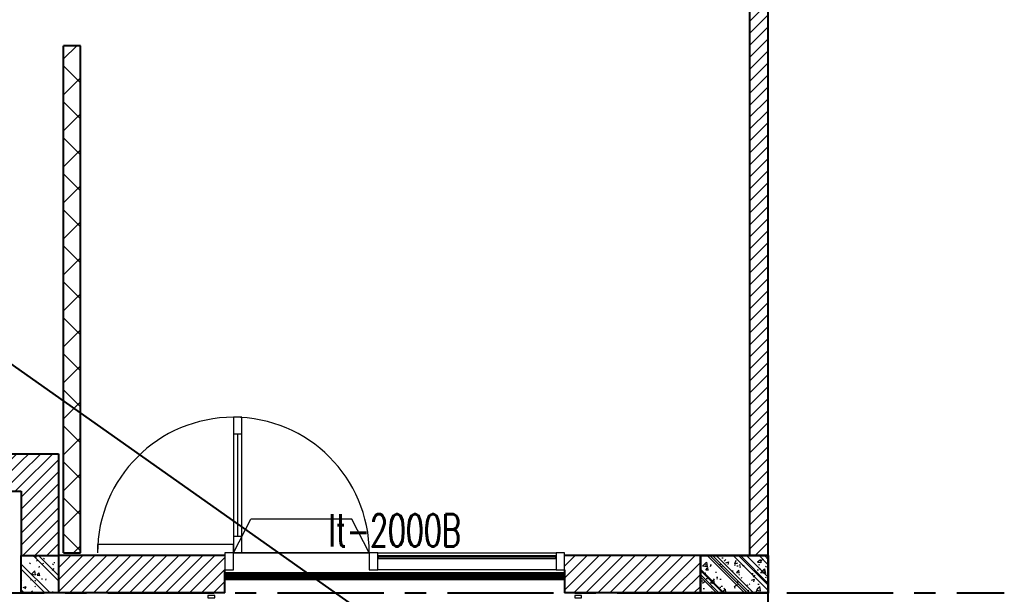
# Model space of a CAD drawing. Header units: millimetres. Extents: x -529861 to -223882, y -171969 to 61504.
# Drawn here: x -451522 to -445666, y -133448 to -130063 of the extents above; entities that cross this region are included whole.
import ezdxf
from ezdxf.enums import TextEntityAlignment as Align

# ---------------------------------------------------------------- set-up
doc = ezdxf.new("R2010")
doc.units = ezdxf.units.MM
doc.header["$LTSCALE"] = 5000
doc.linetypes.add('CENTER', pattern=[2, 1.25, -0.25, 0.25, -0.25])
for name, color, linetype, lineweight in [('A-DOOR', 8, 'Continuous', 9), ('A-DOOR-CUT', 7, 'Continuous', 18), ('A-DOOR-GLASS', 4, 'Continuous', 25), ('A-WALL-CUT-1', 10, 'Continuous', 25), ('A-WALL-PATT-1', 8, 'Continuous', 5), ('A-WALL-PROJECTION', 7, 'Continuous', 9), ('KC-COT-HATCH', 13, 'Continuous', 15), ('KC-COT-NETCAT', 2, 'Continuous', 30), ('S-COLS-CUT', 1, 'Continuous', 25), ('S-COLS-PROJECTION', 7, 'Continuous', 9), ('S-COLS-PROJECTION-1', 7, 'Continuous', 25), ('S-COLS-PROJECTION-2', 7, 'Continuous', 5)]:
    doc.layers.add(name, color=color, linetype=linetype, lineweight=lineweight)
for name, color, linetype in [('KC ICC-COTVACH', 3, 'Continuous'), ('KCS_AXIS', 18, 'CENTER'), ('KCS_BORDER', 3, 'Continuous'), ('KCS_LANH_TO', 3, 'Continuous'), ('KCS_TEXT', 2, 'Continuous')]:
    doc.layers.add(name, color=color, linetype=linetype)
doc.layers.add('KCS_Plotter', color=11, linetype='Continuous', plot=False)
doc.styles.add('vnsimpli', font='vnsimli.shx', dxfattribs={"width": 0.65})
pattern_1 = [(45, (-453724.1091020502, -134450.3358131873), (-35.35533905932738, 35.35533905932738), [])]
pattern_2 = [(49.99999999999999, (-453724.1091020502, -134450.3358131873), (182.184668996004, -15.93908553890309), [19.05, -209.55]), (355, (-453724.1091020502, -134450.3358131873), (-35.24242749778777, 191.0566080198829), [15.24, -167.64]), (100.451, (-453708.9271020502, -134451.6638131873), (146.9425016659592, 175.1166878202919), [16.19, -178.09]), (46.184, (-453724.1091020502, -134399.5358131873), (271.0788941350689, -42.04327417683035), [28.575, -314.325]), (96.63599999999998, (-453701.5191020502, -134403.0388131873), (237.4025071042102, 247.4272132782395), [24.28499999999997, -267.1349999999995]), (351.184, (-453724.1091020502, -134399.5358131873), (237.404605813934, 247.4251178605976), [22.86, -251.46]), (21, (-453698.7091020502, -134412.2358131873), (151.6148798353833, -102.2655185167625), [19.05, -209.55]), (226, (-453698.7091020502, -134412.2358131873), (170.6576495867728, -92.84730906988236), [15.23999999999998, -167.6399999999997]), (71.45100000000001, (-453686.0741020502, -134420.7578131873), (213.4170626943636, 81.92136778588423), [16.19, -178.09]), (67.5, (-453724.1091020502, -134450.3358131873), (-39.60297187194581, 74.77100506820722), [6.706, -158.902, 6.706, -163.474, -168.275]), (67.5, (-453724.1091020502, -134450.3358131873), (-39.60297187194581, 74.77100506820722), [-335.788, 6.706, -161.569]), (4.500000000000008, (-453724.1091020502, -134450.3358131873), (71.97091958991243, 96.54639358040444), [6.706, -90.322, 6.706, -155.092, -64.135]), (4.500000000000008, (-453724.1091020502, -134450.3358131873), (71.97091958991243, 96.54639358040444), [-258.826, 6.706, -57.42899999999999]), (327.5, (-453780.7511020502, -134450.3358131873), (135.5904877069497, -5.7289126709626), [6.706, -56.794, 6.706, -191.414, -262.89]), (327.5, (-453780.7511020502, -134450.3358131873), (135.5904877069497, -5.7289126709626), [-261.62, 6.706, -256.184]), (317.5, (-453806.1511020501, -134450.3358131873), (148.1288864750833, 25.42676126941608), [6.706, -75.844, 6.706, -124.866, -186.69]), (317.5, (-453806.1511020501, -134450.3358131873), (148.1288864750833, 25.42676126941608), [-214.122, 6.706, -179.984]), (315, (-453724.1091020502, -134450.3358131873), (76.33217702908782, 76.33217702908782), []), (315, (-453724.1091020502, -134419.2208131873), (76.33217702908782, 76.33217702908782), [])]

# ---------------------------------------------------------------- blocks, each defined once
blk = doc.blocks.new('HBH_STR_COLUMN_REC - 220x400mm-1335057-MẶT BẰNG ĐỊNH VỊ CỬA TẦNG 2')
at = {"layer": 'S-COLS-CUT'}
for p, q in [((-110.0000000000001, 200), (109.9999999999998, 200)), ((-110.0000000000001, -199.9999999999999), (-110.0000000000001, 200)), ((109.9999999999998, 200), (109.9999999999998, -199.9999999999999)), ((109.9999999999998, -199.9999999999999), (-110.0000000000001, -199.9999999999999))]:
    blk.add_line(p, q, dxfattribs=at)
blk = doc.blocks.new('HBH_DR_1LEAF_FIX PANEL - 2000x2400-1459499-MẶT BẰNG ĐỊNH VỊ CỬA TẦNG 2')
at = {"layer": 'A-DOOR'}
for p, q in [((-660.5361702127669, -21.50702100769657), (389.4638297872223, -21.50702100769657)), ((389.4638297872223, -121.507021007697), (-660.5361702127669, -121.507021007697)), ((439.4638297872229, -121.5070210076928), (541.3689196861092, -321.5070210076931)), ((439.4638297872229, -121.5070210076928), (1239.463829787235, -121.5070210076953)), ((1239.463829787235, -121.5070210076981), (1137.558739888349, -321.5070210076974)), ((1239.46382978721, -121.5070210076786), (1189.463829787223, -121.5070210076781)), ((1189.463829787224, -121.5070210076781), (1189.463829787216, -921.5070210076952)), ((1239.463829787228, -921.5070210076957), (1239.463829787235, -121.5070210076786)), ((1239.463829787206, -121.5070210076827), (1239.463829787206, -171.5070210076964)), ((1239.463829787206, -171.5070210076964), (2039.463829787223, -171.5070210077027)), ((2039.463829787223, -171.5070210077027), (2039.463829787223, -121.507021007689)), ((1239.463829787235, -221.5070210076786), (1189.463829787225, -221.5070210076781)), ((1214.463829787223, -821.5070210076954), (1214.463829787229, -221.5070210076782)), ((541.3689196861092, -321.5070210076931), (1137.55873988835, -321.507021007695)), ((1189.463829787217, -821.5070210076952), (1239.463829787229, -821.5070210076957)), ((1189.463829787216, -921.5070210076952), (1239.463829787228, -921.5070210076957))]:
    blk.add_line(p, q, dxfattribs=at)
for centre, radius, start, end in [((1239.463829787223, -121.5070210076953), 800.0000000000007, 179.9999999999998, 269.9999999999994), ((1239.463829787223, -121.5070210076952), 799.9999999999993, 269.9999999999995, 359.9999999999995)]:
    blk.add_arc(centre, radius, start, end, dxfattribs=at)
at = {"layer": 'A-DOOR-CUT'}
for p, q in [((-770.5361702127742, 143.4929789923009), (-810.5361702127742, 143.4929789923009)), ((-810.5361702127742, 143.4929789923009), (-810.5361702127742, 128.4929789923009)), ((-810.5361702127742, 128.4929789923009), (-770.5361702127742, 128.492978992301)), ((-770.5361702127742, 128.492978992301), (-770.5361702127742, 143.4929789923009)), ((1389.463829787218, 143.492978992305), (1349.463829787218, 143.4929789923049)), ((1349.463829787218, 143.4929789923049), (1349.463829787218, 128.4929789923049)), ((1349.463829787218, 128.4929789923049), (1389.463829787218, 128.492978992305)), ((1389.463829787218, 128.492978992305), (1389.463829787218, 143.492978992305)), ((-660.5361702127669, -21.50702100769657), (-710.5361702127708, -21.50702100769657)), ((-710.5361702127708, -21.50702100769657), (-710.5361702127708, -121.507021007697)), ((-660.5361702127669, -121.507021007697), (-660.5361702127669, -21.50702100769657)), ((439.4638297872216, -21.50702100769657), (389.4638297872223, -21.50702100769657)), ((389.4638297872223, -21.50702100769657), (389.4638297872223, -121.507021007697)), ((439.4638297872216, -121.507021007697), (439.4638297872216, -21.50702100769657)), ((1289.463829787228, -21.50702100769657), (1239.463829787223, -21.50702100769657)), ((1239.463829787223, -21.50702100769657), (1239.463829787223, -121.507021007697)), ((1289.463829787228, -121.507021007697), (1289.463829787228, -21.50702100769657)), ((-710.5361702127708, -121.507021007697), (-660.5361702127669, -121.507021007697)), ((389.4638297872223, -121.507021007697), (439.4638297872216, -121.507021007697)), ((1239.463829787223, -121.507021007697), (1289.463829787228, -121.507021007697))]:
    blk.add_line(p, q, dxfattribs=at)
at = {"layer": 'A-DOOR-GLASS'}
for p, q in [((389.4638297872265, -90.50702100769567), (-660.5361702127669, -90.50702100769567)), ((-660.5361702127669, -90.50702100769567), (-660.5361702127669, -102.5070210076957)), ((-660.5361702127669, -102.5070210076957), (389.4638297872265, -102.5070210076957)), ((389.4638297872265, -102.5070210076957), (389.4638297872265, -90.50702100769567))]:
    blk.add_line(p, q, dxfattribs=at)
blk = doc.blocks.new('HBH_STR_COLUMN_REC - 220x220mm-1288080-MẶT BẰNG ĐỊNH VỊ CỬA TẦNG 2')
at = {"layer": 'S-COLS-CUT'}
for p, q in [((-110.0000000000001, 110), (109.9999999999998, 110)), ((-110.0000000000001, -109.9999999999999), (-110.0000000000001, 110)), ((109.9999999999998, 110), (109.9999999999998, -109.9999999999999)), ((109.9999999999998, -109.9999999999999), (-110.0000000000001, -109.9999999999999))]:
    blk.add_line(p, q, dxfattribs=at)
blk = doc.blocks.new('2-LUOI TRUC')
at = {"layer": 'KCS_AXIS', "ltscale": 0.1}
for p, q in [((-23605.34346586291, -46766.54382074761), (-23605.34346586291, -33447.5459575562)), ((-31495.34346586291, -46137.54595751589), (-22215.34346586291, -46137.54595751589))]:
    blk.add_line(p, q, dxfattribs=at)
blk = doc.blocks.new('*U935')
at = {"layer": 'KC-COT-HATCH'}
h = blk.add_hatch(dxfattribs=at)
h.set_pattern_fill('CHAU-02', color=256, scale=30, pattern_type=2)
h.set_pattern_definition([(49.99999999999999, (-758.4432547455838, -466.9000352710326), (215.178054780226, -18.82564049477853), [22.5, -247.5]), (355, (-758.4432547455838, -466.9000352710326), (-41.6254000839, 225.6576401100035), [18, -198]), (100.4514, (-740.5117507455836, -468.4688372710326), (173.5528145142065, 206.8318626182861), [19.122057, -210.3426336]), (46.18420000000001, (-758.4432547455838, -406.9000352710326), (320.1723145876933, -49.65570429870542), [33.75, -371.25]), (96.6356, (-731.7622312455837, -411.0380273710326), (280.398811664611, 292.2353612701325), [28.6830864, -315.5139]), (351.1842, (-758.4432547455838, -406.9000352710326), (280.3985835400882, 292.2355802775974), [27, -297]), (21, (-728.4432547455838, -421.9000352710326), (179.0721156355385, -120.7856671996016), [22.5, -247.5]), (226, (-728.4432547455838, -421.9000352710326), (201.5646367418057, -109.6619427481773), [17.99999999999997, -197.9999999999998]), (71.4514, (-713.5205848455837, -431.9655170710327), (252.066788574447, 96.75914901298572), [19.122057, -210.3426336]), (67.5, (-758.4432547455838, -466.9000352710326), (-46.77485499136161, 88.31233855207942), [0, -195.6, 0, -201, 0, -198.75]), (4.500000000000006, (-758.4432547455838, -466.9000352710326), (85.00527716362008, 114.0309565615238), [0, -114.6, 0, -191.1, 0, -75.75]), (327.5, (-825.3432547455836, -466.9000352710326), (160.1467308517227, -6.766461520313927), [0, -75, 0, -234, 0, -310.5]), (317.5, (-855.3432547455836, -466.9000352710326), (174.9558508027159, 30.03149469969532), [0, -97.5, 0, -155.4, 0, -220.5]), (315, (-758.4432547455838, -466.9000352710326), (90.15611460128481, 90.15611460128481), []), (315, (-758.4432547455838, -430.1500352710326), (90.15611460128481, 90.15611460128481), [])])
h.paths.add_polyline_path([(-110.0000000000002, 200.0000000000001), (-110.0000000000002, -199.9999999999999), (109.9999999999998, -199.9999999999999), (109.9999999999998, 200.0000000000001)])
at = {"layer": 'KC-COT-NETCAT'}
blk.add_lwpolyline([(-110.0000000000002, -199.9999999999999), (109.9999999999998, -199.9999999999999), (109.9999999999998, 200.0000000000001), (-110.0000000000002, 200.0000000000001)], close=True, dxfattribs=at)
blk = doc.blocks.new('2-MBC')
at = {"layer": 'KC ICC-COTVACH', "xscale": -1.000000000000001, "rotation": 90}
blk.add_blockref('*U935', (6189.999999999942, 4.030880518257618e-08), dxfattribs=at)
at = {"layer": 'KCS_AXIS'}
blk.add_blockref('2-LUOI TRUC', (29995.34346586291, 46027.5459575562), dxfattribs=at)

msp = doc.modelspace()

# ---------------------------------------------------------------- hatches: boundary and pattern name
at = {"layer": 'A-WALL-PATT-1'}
h = msp.add_hatch(dxfattribs=at)
h.set_pattern_fill('FP_2', color=256, style=0, pattern_type=2)
h.set_pattern_definition(pattern_1)
h.paths.add_polyline_path([(-447224.1091093364, -133220.33593328), (-447114.1091093364, -133220.33593328), (-447114.1091093364, -129390.33593328), (-447224.1091093364, -129390.33593328), (-447224.1091093364, -133205.33593328)])
h = msp.add_hatch(dxfattribs=at)
h.set_pattern_fill('FP_4', color=256, style=0, pattern_type=2)
h.set_pattern_definition([(45, (-453724.1091020502, -134450.3358131873), (-106.0660171779821, 106.0660171779821), []), (135, (-453724.1091020502, -134450.3358131873), (-106.0660171779821, -106.0660171779821), [])])
h.paths.add_polyline_path([(-451164.1091093364, -133205.33593328), (-451164.1091093364, -130215.33593328), (-451264.1091093364, -130215.33593328), (-451264.1091093364, -133205.33593328)])
h = msp.add_hatch(dxfattribs=at)
h.set_pattern_fill('FP_2', color=256, style=0, pattern_type=2)
h.set_pattern_definition(pattern_1)
h.paths.add_polyline_path([(-451529.1091093364, -132840.33593328), (-451514.1091093364, -132840.33593328), (-451514.1091093364, -132620.33593328), (-452004.1091093364, -132620.33593328), (-452004.1091093364, -132840.33593328)])
h.paths.add_polyline_path([(-452904.1091093364, -132840.33593328), (-452904.1091093364, -132660.33593328), (-453394.1091093365, -132660.33593328), (-453394.1091093365, -132840.33593328), (-453329.403129486, -132840.33593328)])
h = msp.add_hatch(dxfattribs=at)
h.set_pattern_fill('FP_2', color=256, style=0, pattern_type=2)
h.set_pattern_definition(pattern_1)
h.paths.add_polyline_path([(-451294.1091093364, -133220.33593328), (-451294.1091093364, -132620.33593328), (-451514.1091093364, -132620.33593328), (-451514.1091093364, -133220.33593328), (-451296.9461290936, -133220.33593328)])
h = msp.add_hatch(dxfattribs=at)
h.set_pattern_fill('FP_2', color=256, style=0, pattern_type=2)
h.set_pattern_definition(pattern_1)
h.paths.add_polyline_path([(-447514.1091093361, -133440.33593328), (-447514.1091093361, -133220.33593328), (-448314.1091093364, -133220.33593328), (-448314.1091093364, -133440.33593328), (-447551.2656688413, -133440.33593328)])
h.paths.add_polyline_path([(-450594.6310427963, -133440.33593328), (-450314.1091093364, -133440.33593328), (-450314.1091093364, -133220.33593328), (-451294.1091093364, -133220.33593328), (-451294.1091093364, -133440.33593328), (-450828.736071562, -133440.33593328)])
at = {"layer": 'S-COLS-PROJECTION-2'}
h = msp.add_hatch(dxfattribs=at)
h.set_pattern_fill('FP_1', color=256, style=0, pattern_type=2)
h.set_pattern_definition(pattern_2)
h.paths.add_polyline_path([(-451294.1091093364, -133440.33593328), (-451294.1091093364, -133220.33593328), (-451514.1091093364, -133220.33593328), (-451514.1091093364, -133440.33593328), (-451296.9461290936, -133440.33593328)])
h = msp.add_hatch(dxfattribs=at)
h.set_pattern_fill('FP_1', color=256, style=0, pattern_type=2)
h.set_pattern_definition(pattern_2)
h.paths.add_polyline_path([(-447114.1091093361, -133440.33593328), (-447114.1091093361, -133220.33593328), (-447514.1091093361, -133220.33593328), (-447514.1091093361, -133440.33593328)])

# ---------------------------------------------------------------- linework, layer by layer
at = {"layer": 'A-WALL-CUT-1'}
for p, q in [((-447224.1091093364, -129390.33593328), (-447224.1091093364, -133220.33593328)), ((-447114.1091093364, -133220.33593328), (-447114.1091093364, -129390.33593328)), ((-451164.1091093364, -130215.33593328), (-451264.1091093364, -130215.33593328)), ((-451264.1091093364, -133205.33593328), (-451264.1091093364, -130215.33593328)), ((-451164.1091093364, -133205.33593328), (-451164.1091093364, -130215.33593328)), ((-452004.1091093364, -132620.33593328), (-451294.1091093364, -132620.33593328)), ((-451294.1091093364, -132620.33593328), (-451294.1091093364, -133440.33593328)), ((-452004.1091093364, -132840.33593328), (-451514.1091093364, -132840.33593328)), ((-451514.1091093364, -132840.33593328), (-451514.1091093364, -133220.33593328)), ((-451264.1091093364, -133205.33593328), (-451164.1091093364, -133205.33593328)), ((-450314.1091093364, -133220.33593328), (-451294.1091093364, -133220.33593328)), ((-447224.1091093364, -133220.33593328), (-448314.1091093364, -133220.33593328)), ((-450314.1091093364, -133440.33593328), (-450314.1091093364, -133305.33593328)), ((-448314.1091093364, -133305.33593328), (-448314.1091093364, -133440.33593328)), ((-450314.1091093364, -133440.33593328), (-451514.1091093364, -133440.33593328)), ((-447114.1091093364, -133440.33593328), (-448314.1091093364, -133440.33593328))]:
    msp.add_line(p, q, dxfattribs=at)
at = {"layer": 'A-WALL-PROJECTION'}
msp.add_line((-450264.1091093364, -133205.33593328), (-449464.1091093364, -133205.33593328), dxfattribs=at)
at = {"layer": 'KCS_LANH_TO', "color": 2, "linetype": 'ByBlock', "ltscale": 1500, "const_width": 50}
msp.add_lwpolyline([(-450314.109109336, -133342.0687626433), (-448314.109109336, -133342.0687626433)], dxfattribs=at)
at = {"layer": 'KCS_Plotter', "linetype": 'ByBlock', "ltscale": 1500}
msp.add_line((-472309.8424399408, -117428.5354907326), (-439778.2174399408, -140433.0409831523), dxfattribs=at)
at = {"layer": 'S-COLS-CUT'}
msp.add_line((-447114.1091093362, -133440.33593328), (-447114.1091093362, -133220.33593328), dxfattribs=at)
at = {"layer": 'S-COLS-PROJECTION'}
for p, q in [((-451294.1091093364, -133220.33593328), (-451514.1091093364, -133220.33593328)), ((-451514.1091093364, -133220.33593328), (-451514.1091093364, -133440.33593328)), ((-451294.1091093364, -133440.33593328), (-451294.1091093364, -133220.33593328)), ((-447514.1091093362, -133220.33593328), (-447514.1091093362, -133440.33593328)), ((-447114.1091093362, -133220.33593328), (-447514.1091093362, -133220.33593328)), ((-451514.1091093364, -133440.33593328), (-451294.1091093364, -133440.33593328)), ((-447514.1091093362, -133440.33593328), (-447114.1091093362, -133440.33593328))]:
    msp.add_line(p, q, dxfattribs=at)

# ---------------------------------------------------------------- block references
at = {"layer": 'A-DOOR', "rotation": 180}
msp.add_blockref('HBH_DR_1LEAF_FIX PANEL - 2000x2400-1459499-MẶT BẰNG ĐỊNH VỊ CỬA TẦNG 2', (-449024.6452795492, -133326.8429542877), dxfattribs=at)
at = {"layer": 'KCS_BORDER', "ltscale": 1500}
msp.add_blockref('2-MBC', (-453504.1091093362, -133330.3359333203), dxfattribs=at)
at = {"layer": 'S-COLS-PROJECTION-1'}
msp.add_blockref('HBH_STR_COLUMN_REC - 220x220mm-1288080-MẶT BẰNG ĐỊNH VỊ CỬA TẦNG 2', (-451404.1091093364, -133330.33593328), dxfattribs=at)
at = {"layer": 'S-COLS-PROJECTION-1', "rotation": 89.9999999999999}
msp.add_blockref('HBH_STR_COLUMN_REC - 220x400mm-1335057-MẶT BẰNG ĐỊNH VỊ CỬA TẦNG 2', (-447314.1091093362, -133330.33593328), dxfattribs=at)

# ---------------------------------------------------------------- texts
at = {"layer": 'KCS_TEXT', "linetype": 'ByBlock', "ltscale": 1500, "style": 'vnsimpli', "width": 0.65}
msp.add_text('lt-2000B', height=190, dxfattribs=at).set_placement((-449314.109109336, -133167.0687626433), align=Align.CENTER)

doc.saveas('drawing.dxf')
